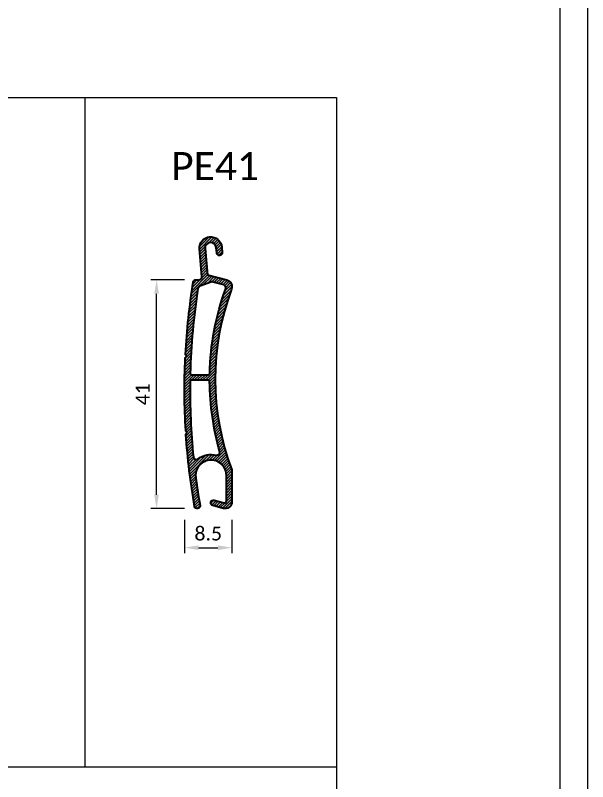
# Model space of a CAD drawing. Header units: millimetres. Extents: x 0 to 7790, y 0 to 17467.
# Drawn here: x 347.5 to 450, y 16800.9 to 16938.2 of the extents above; entities that cross this region are included whole.
import ezdxf

# ---------------------------------------------------------------- set-up
doc = ezdxf.new("R2010")
doc.units = ezdxf.units.MM
doc.header["$PDMODE"] = 35
doc.layers.get('0').update_dxf_attribs({"lineweight": 15})
for name, color, linetype, lineweight in [('_MB_kreskowanie_profile_0.09', 7, 'Continuous', 9), ('_MB_profile_0.25', 7, 'Continuous', 25), ('_MB_ramka_0.15', 124, 'Continuous', 15), ('_MB_solid', 7, 'Continuous', 9), ('_MB_tekst_0.25', 40, 'Continuous', 25), ('_MB_wymiar_detal_0.09', 94, 'Continuous', 9)]:
    doc.layers.add(name, color=color, linetype=linetype, lineweight=lineweight)
doc.layers.add('_MB_pomocnicze_niedrukowane', color=220, linetype='Continuous', lineweight=15, plot=False)
doc.styles.add('_MB_Calibri_Light_2.5', font='calibril.ttf', dxfattribs={"height": 2.5})
doc.dimstyles.new('_MB_detal', dxfattribs={"dimscale": 10, "dimtxt": 2.5, "dimasz": 2.5, "dimexe": 1, "dimexo": 1, "dimgap": 1.25, "dimtad": 1, "dimdsep": 46, "dimtxsty": '_MB_Calibri_Light_2.5', "dimcen": -2.5, "dimclrd": 256, "dimclre": 256, "dimclrt": 40, "dimazin": 0, "dimtfac": 0.2, "dimtmove": 1, "dimatfit": 1, "dimfxl": 5, "dimfxlon": 1, "dimtolj": 1, "dimlwd": -1, "dimlwe": -1, "dimarcsym": 0})

# ---------------------------------------------------------------- blocks, each defined once
blk = doc.blocks.new('*D504')
at = {"layer": '_MB_wymiar_detal_0.09', "transparency": 16777216}
for p, q in [((377.8001964109285, 16847.84226258789), (377.8001964109285, 16841.84226258789)), ((386.3001964109285, 16847.84226258789), (386.3001964109285, 16841.84226258789)), ((380.3001964109285, 16842.84226258789), (383.8001964109285, 16842.84226258789))]:
    blk.add_line(p, q, dxfattribs=at)
for points in [[(380.3001964109285, 16843.25892925456), (380.3001964109285, 16842.42559592122), (377.8001964109285, 16842.84226258789)], [(383.8001964109285, 16843.25892925456), (383.8001964109285, 16842.42559592122), (386.3001964109285, 16842.84226258789)]]:
    blk.add_solid(points, dxfattribs=at)
at = {"layer": 'Defpoints', "color": 0, "transparency": 16777216}
for p in [(377.8001964109285, 16871.00527301718), (386.3001964109285, 16853.84833587158), (386.3001964109285, 16842.84226258789)]:
    blk.add_point(p, dxfattribs=at)
at = {"layer": '_MB_wymiar_detal_0.09', "color": 40, "transparency": 16777216, "insert": (382.0501964109285, 16845.36918566481), "char_height": 2.5, "attachment_point": 5, "style": '_MB_Calibri_Light_2.5'}
blk.add_mtext('8.5', dxfattribs=at)
blk = doc.blocks.new('*D505')
at = {"layer": '_MB_wymiar_detal_0.09', "transparency": 16777216}
for p, q in [((377.8021751553277, 16890.8422625879), (371.8021751553277, 16890.8422625879)), ((372.8021751553277, 16852.3422625879), (372.8021751553277, 16888.3422625879)), ((377.8021751553277, 16849.8422625879), (371.8021751553277, 16849.8422625879))]:
    blk.add_line(p, q, dxfattribs=at)
for points in [[(372.3855084886611, 16888.3422625879), (373.2188418219944, 16888.3422625879), (372.8021751553277, 16890.8422625879)], [(372.3855084886611, 16852.3422625879), (373.2188418219944, 16852.3422625879), (372.8021751553277, 16849.8422625879)]]:
    blk.add_solid(points, dxfattribs=at)
at = {"layer": 'Defpoints', "color": 0, "transparency": 16777216}
for p in [(372.8021751553277, 16890.8422625879), (379.894972335737, 16890.8422625879), (380.1001964109315, 16849.8422625879)]:
    blk.add_point(p, dxfattribs=at)
at = {"layer": '_MB_wymiar_detal_0.09', "color": 40, "transparency": 16777216, "insert": (370.2944828469557, 16870.34226258789), "char_height": 2.5, "attachment_point": 5, "rotation": 90, "style": '_MB_Calibri_Light_2.5'}
blk.add_mtext('41', dxfattribs=at)
blk = doc.blocks.new('-PE41')
at = {"layer": '_MB_kreskowanie_profile_0.09', "transparency": 33554687}
h = blk.add_hatch(dxfattribs=at)
h.set_pattern_fill('JIS_WOOD', color=256, scale=0.5)
h.set_pattern_definition([(45, (-1.453442504043778, 1.348798074894148), (-0.2499999995804921, 0.2499999995804921), [])])
h.paths.add_polyline_path([(2.283318163972581, -6.027645083648167, 0.4427572332092759), (1.436207049715449, -4.381929823914106), (-2.037316756661312, -3.451201925105124), (-2.449637202134909, 1.261642332146948, -1), (-0.4572478059526475, 1.435953817642257), (-0.3700920632036286, 0.4397591195502173, 1), (0.6261026348875021, 0.5269148622983266), (0.5389468921384832, 1.523109560390367, 1), (-3.44583190022604, 1.174486589399748), (-3.009953698521713, -3.80762405373207, -0.4400105308918325), (-3.508051047567278, -4.35120192510476), (-4.062423643794318, -4.35120192510476, 0.3673720866464458), (-4.555834132861492, -4.770294018951972, 0.02712599505555676), (-5.96205543637916, -17.70498238785876), (-5.940636887298751, -17.80641283297155), (-5.87131694024356, -17.88349483074217), (-5.80380166093164, -17.95711070670404), (-5.780548059261491, -18.06143024106132), (-5.812186902294343, -18.15956510337128), (-5.889018115216459, -18.22916290621833), (-5.965849328138574, -18.29876070906539), (-5.997516888750397, -18.3974726893166, 0.02701531228898444), (-5.923103386823641, -31.35515189709804), (-5.890304183838452, -31.45349365691436), (-5.812678690832399, -31.52220444410068), (-5.735053197848174, -31.59091523127063), (-5.702289338871196, -31.68868024105177), (-5.722578532113403, -31.78977334777665), (-5.791008601510839, -31.86764641784703), (-5.859438670911914, -31.94551948792105), (-5.879690853958891, -32.04718924017106, 0.02706838526556219), (-4.329785375910433, -44.93765803568749, 1), (-3.344848137414374, -44.76474581452203, -0.01063623862534716), (-4.113926544003334, -39.76123047625151, -1.067872448881671), (1.362683243336505, -39.40133226614853), (1.362683243336505, -44.03604065646323, -0.4931454260313043), (0.9850375298083236, -44.32581840434977), (-0.8079072341097344, -43.84540030278458, 1), (-1.066726279212162, -44.81132612907368), (0.7891594369575614, -45.30860920796658, 0.4931454260313028), (2.362683243336505, -44.10120192510476), (2.362683243336505, -38.58905535771191, 0.0905387877783643), (2.330425178821315, -38.4123706617429, -0.1818227396018226)])
h.paths.add_polyline_path([(-3.720521119299519, -5.87999519432924), (-3.397484113807877, -5.48707407848633), (-1.237316756702057, -4.70083745946522), (0.9121865404085838, -5.276795132053849), (1.226674273559183, -5.529638019165759), (1.252039188650087, -5.932364577696717, 0.08297636981531632), (-1.626636498982407, -21.15546538573017), (-1.826591051074502, -21.35120192510476), (-4.898491785992519, -21.35120192510476), (-5.098426424090576, -21.14608914805012, -0.03223546217132105)], flags=16)
h.paths.add_polyline_path([(-4.926037875906331, -22.35120192510476), (-1.835673753641458, -22.35120192510476), (-1.635680715517083, -22.54953318234038, 0.06808868301249707), (0.1967009704712837, -35.15868800227145), (0.07286126455801423, -35.64742976504567), (-0.4136264436529018, -35.77984763846507, 0.2384773861060491), (-3.727179233304923, -36.47061032293823), (-4.233045639448392, -36.54072729589279), (-4.536608691825677, -36.13003679930171, -0.02858294256140775), (-5.126018887891405, -22.54844605040671)], flags=16)
at = {"layer": '_MB_solid', "transparency": 33554687}
h = blk.add_hatch(color=256, dxfattribs=at)
h.dxf.hatch_style = 1
h.paths.add_polyline_path([(2.283318163972581, -6.027645083648167, 0.4427572332092762), (1.436207049715449, -4.381929823914106), (-2.037316756661312, -3.451201925105124), (-2.449637202134909, 1.261642332146948, -1), (-0.4572478059526475, 1.435953817642257), (-0.3700920632036286, 0.4397591195502173, 1), (0.6261026348875021, 0.5269148622983266), (0.5389468921384832, 1.523109560390367, 1), (-3.44583190022604, 1.174486589399748), (-3.009953698521713, -3.80762405373207, -0.4400105308918325), (-3.508051047567278, -4.35120192510476), (-4.062423643794318, -4.35120192510476, 0.3673720866464457), (-4.555834132861492, -4.770294018951972, 0.02712599505555676), (-5.96205543637916, -17.70498238785876), (-5.940636887298751, -17.80641283297155), (-5.87131694024356, -17.88349483074217), (-5.80380166093164, -17.95711070670404), (-5.780548059261491, -18.06143024106132), (-5.812186902294343, -18.15956510337128), (-5.889018115216459, -18.22916290621833), (-5.965849328138574, -18.29876070906539), (-5.997516888750397, -18.39747268931569, 0.02701531228898462), (-5.923103386823641, -31.35515189709804), (-5.890304183838452, -31.45349365691436), (-5.812678690832399, -31.52220444410068), (-5.735053197848174, -31.59091523127063), (-5.702289338871196, -31.68868024105177), (-5.722578532113403, -31.78977334777665), (-5.791008601510839, -31.86764641784703), (-5.859438670911914, -31.94551948792105), (-5.879690853951615, -32.04718924014014, 0.02706838526562498), (-4.329785375910433, -44.93765803568749, 1), (-3.344848137414374, -44.76474581452203, -0.01063623862534714), (-4.113926544003334, -39.76123047625151, -1.067872448881671), (1.362683243336505, -39.40133226614853), (1.362683243336505, -44.03604065646323, -0.4931454260313043), (0.9850375298083236, -44.32581840434977), (-0.8079072341097344, -43.84540030278458, 1), (-1.066726279212162, -44.81132612907368), (0.7891594369575614, -45.30860920796658, 0.4931454260313028), (2.362683243336505, -44.10120192510476), (2.362683243336505, -38.58905535771191, 0.0905387877783643), (2.330425178821315, -38.4123706617429, -0.1818227396018226)])
h.paths.add_polyline_path([(-3.720521119299519, -5.87999519432924), (-3.397484113807877, -5.48707407848633), (-1.237316756702057, -4.70083745946522), (0.9121865404085838, -5.276795132053849), (1.226674273559183, -5.529638019165759), (1.252039188650087, -5.932364577696717, 0.0829763698153163), (-1.626636498982407, -21.15546538573017), (-1.826591051074502, -21.35120192510476), (-4.898491785992519, -21.35120192510476), (-5.098426424090576, -21.14608914805012, -0.03223546217132091)], flags=16)
h.paths.add_polyline_path([(-4.926037875906331, -22.35120192510476), (-1.835673753641458, -22.35120192510476), (-1.635680715517083, -22.54953318234038, 0.06808868301249708), (0.1967009704712837, -35.15868800227145), (0.07286126455801423, -35.64742976504567), (-0.4136264436529018, -35.77984763846507, 0.2384773861060491), (-3.727179233304923, -36.47061032293823), (-4.233045639448392, -36.54072729589279), (-4.536608691825677, -36.13003679930171, -0.02858294256140773), (-5.126018887891405, -22.54844605040671)], flags=16)
at = {"layer": '_MB_profile_0.25'}
for q in [(2.330425178821315, -38.4123706617429), (2.330425178821315, -38.4123706617429), (2.330425178821315, -38.4123706617429), (2.330425178821315, -38.4123706617429), (2.3304272962705, -38.41237626732527)]:
    blk.add_line((2.330425178821315, -38.4123706617429), q, dxfattribs=at)
blk.add_lwpolyline([(-4.329785375910433, -44.93765803568749, -0.02706838526555094), (-5.879690853958891, -32.04718924017106), (-5.859438670911914, -31.94551948792105), (-5.791008601510839, -31.86764641784703), (-5.722578532113403, -31.78977334777665), (-5.702289338871196, -31.68868024105177), (-5.735053197848174, -31.59091523127063), (-5.812678690832399, -31.52220444410068), (-5.890304183838452, -31.45349365691436), (-5.923103386823641, -31.35515189709804, -0.02701531228898309), (-5.997516888750397, -18.3974726893166), (-5.965849328138574, -18.29876070906539), (-5.889018115216459, -18.22916290621833), (-5.812186902294343, -18.15956510337128), (-5.780548059261491, -18.06143024106132), (-5.80380166093164, -17.95711070670404), (-5.87131694024356, -17.88349483074217), (-5.940636887298751, -17.80641283297155), (-5.96205543637916, -17.70498238785876, -0.0271259950555602), (-4.555834132861492, -4.770294018951972, -0.3673720866464179), (-4.062423643794318, -4.35120192510476), (-3.508051047567278, -4.35120192510476, 0.4400105308918323), (-3.009953698521713, -3.80762405373207), (-3.44583190022604, 1.174486589399748, -0.9999999999999999), (0.5389468921384832, 1.523109560390367), (0.6261026348875021, 0.5269148622983266, -0.9999999999999999), (-0.3700920632036286, 0.4397591195502173), (-0.4572478059526475, 1.435953817642257, 0.9999999999999999), (-2.449637202134909, 1.261642332146948), (-2.037316756661312, -3.451201925105124), (1.436207049715449, -4.381929823914106, -0.4427572332092825), (2.283318163972581, -6.027645083646348, 0.1818227396018365), (2.330425178821315, -38.4123706617429, -0.09053878777836301), (2.362683243336505, -38.58905535771191), (2.362683243336505, -44.10120192510476, -0.4931454260312996), (0.7891594369575614, -45.30860920796658), (-1.066726279212162, -44.81132612907368, -0.999999999999993), (-0.8079072341097344, -43.84540030278458), (0.9850375298083236, -44.32581840434977, 0.4931454260312996), (1.362683243336505, -44.03604065646323), (1.362683243336505, -39.40133226614853, 1.067872448881657), (-4.113926544003334, -39.76123047625151, 0.01063623862535114), (-3.344848137414374, -44.76474581452112, -0.9999999999999999), (-4.329785375910433, -44.93765803568749), (-4.329796179194091, -44.93759649828826), (-4.329776881502767, -44.93770642132404)], format="xyb", dxfattribs=at)
for points in [[(1.252039188650087, -5.932364577696717), (1.226674273559183, -5.529638019165759), (0.9121865404085838, -5.276795132053849), (-1.237316756702057, -4.70083745946522), (-3.397484113807877, -5.48707407848633), (-3.720521119299519, -5.87999519432924, 0.03223546217132094), (-5.098426424090576, -21.14608914805012), (-4.898491785992519, -21.35120192510476), (-1.826591051074502, -21.35120192510476), (-1.626636498982407, -21.15546538573017, -0.08297636981531617)], [(-1.635680715517083, -22.54953318234038), (-1.835673753641458, -22.35120192510476), (-4.926037875906331, -22.35120192510476), (-5.126018887891405, -22.54844605040671, 0.02858294256140773), (-4.536608691825677, -36.13003679930171), (-4.233045639448392, -36.54072729589279), (-3.727179233304923, -36.47061032293823, -0.2384773861060491), (-0.4136264436529018, -35.77984763846507), (0.07286126455801423, -35.64742976504567), (0.1967009704712837, -35.15868800227145, -0.06808868301249722)]]:
    blk.add_lwpolyline(points, format="xyb", close=True, dxfattribs=at)

msp = doc.modelspace()

# ---------------------------------------------------------------- linework, layer by layer
at = {"layer": '_MB_pomocnicze_niedrukowane'}
msp.add_lwpolyline([(45.00000000000045, 16923.51999999999), (405.0000005434708, 16923.51999999999), (405.0000005434708, 16513.51999999999), (45.00000000000045, 16513.51999999999)], close=True, dxfattribs=at)
at = {"layer": '_MB_ramka_0.15'}
msp.add_line((405.0000005434708, 16803.51999999999), (45.00000000000045, 16803.51999999999), dxfattribs=at)
for points in [[(4.547473508864641e-13, 17103.51999999998), (450.0000002717284, 17103.51999999998), (450.0000002717284, 16468.51999999999), (4.547473508864641e-13, 16468.51999999999)], [(5.000000000000455, 17098.51999999998), (445.0000002717284, 17098.51999999998), (445.0000002717284, 16473.51999999999), (5.000000000000455, 16473.51999999999)]]:
    msp.add_lwpolyline(points, close=True, dxfattribs=at)
for points in [[(405.0000005434708, 16683.51999999999), (45.00000000000045, 16683.51999999999), (45.00000000000045, 16923.51999999999), (405.0000000000005, 16923.51999999999), (405.0000005434708, 16683.51999999999)], [(360.0000000000005, 16803.51999999999), (360.0000000000005, 16923.51999999999)]]:
    msp.add_lwpolyline(points, dxfattribs=at)

# ---------------------------------------------------------------- block references
msp.add_blockref('-PE41', (383.937513167592, 16895.19346451299))

# ---------------------------------------------------------------- texts
at = {"layer": '_MB_tekst_0.25', "color": 7, "lineweight": 35, "insert": (371.6267056874062, 16913.72423115944), "char_height": 5, "width": 22.21385674170551, "attachment_point": 1, "style": '_MB_Calibri_Light_2.5'}
msp.add_mtext('\\pi3.78385;{\\C256;PE41}', dxfattribs=at)

# ---------------------------------------------------------------- dimensions: what is measured, and where the dimension line sits
at = {"layer": '_MB_wymiar_detal_0.09'}
dim = msp.add_linear_dim(base=(372.8021751553277, 16890.8422625879), p1=(380.1001964109314, 16849.84226258789), p2=(379.8949723357368, 16890.84226258789), angle=90, dimstyle='_MB_detal', override={"dimtol": 0, "dimlim": 0, "dimtp": 0.1, "dimtm": 0.1, "dimtfac": 0.71, "dimtdec": 2, "dimtolj": 0, "dimtzin": 8}, dxfattribs=at)
dim.commit()
dim.dimension.update_dxf_attribs({"geometry": '*D505', "text_midpoint": (372.802175154648, 16870.34226258789), "dimtype": 160})
dim = msp.add_linear_dim(base=(386.3001964109285, 16842.84226258789), p1=(377.8001964109285, 16871.00527301718), p2=(386.3001964109285, 16853.84833587158), dimstyle='_MB_detal', override={"dimtol": 0, "dimlim": 0, "dimtp": 0.1, "dimtm": 0.1, "dimtfac": 0.71, "dimtdec": 2, "dimtolj": 0, "dimtzin": 8}, dxfattribs=at)
dim.commit()
dim.dimension.update_dxf_attribs({"geometry": '*D504', "text_midpoint": (382.0501964109285, 16842.84226258789), "dimtype": 160})

doc.saveas('drawing.dxf')
